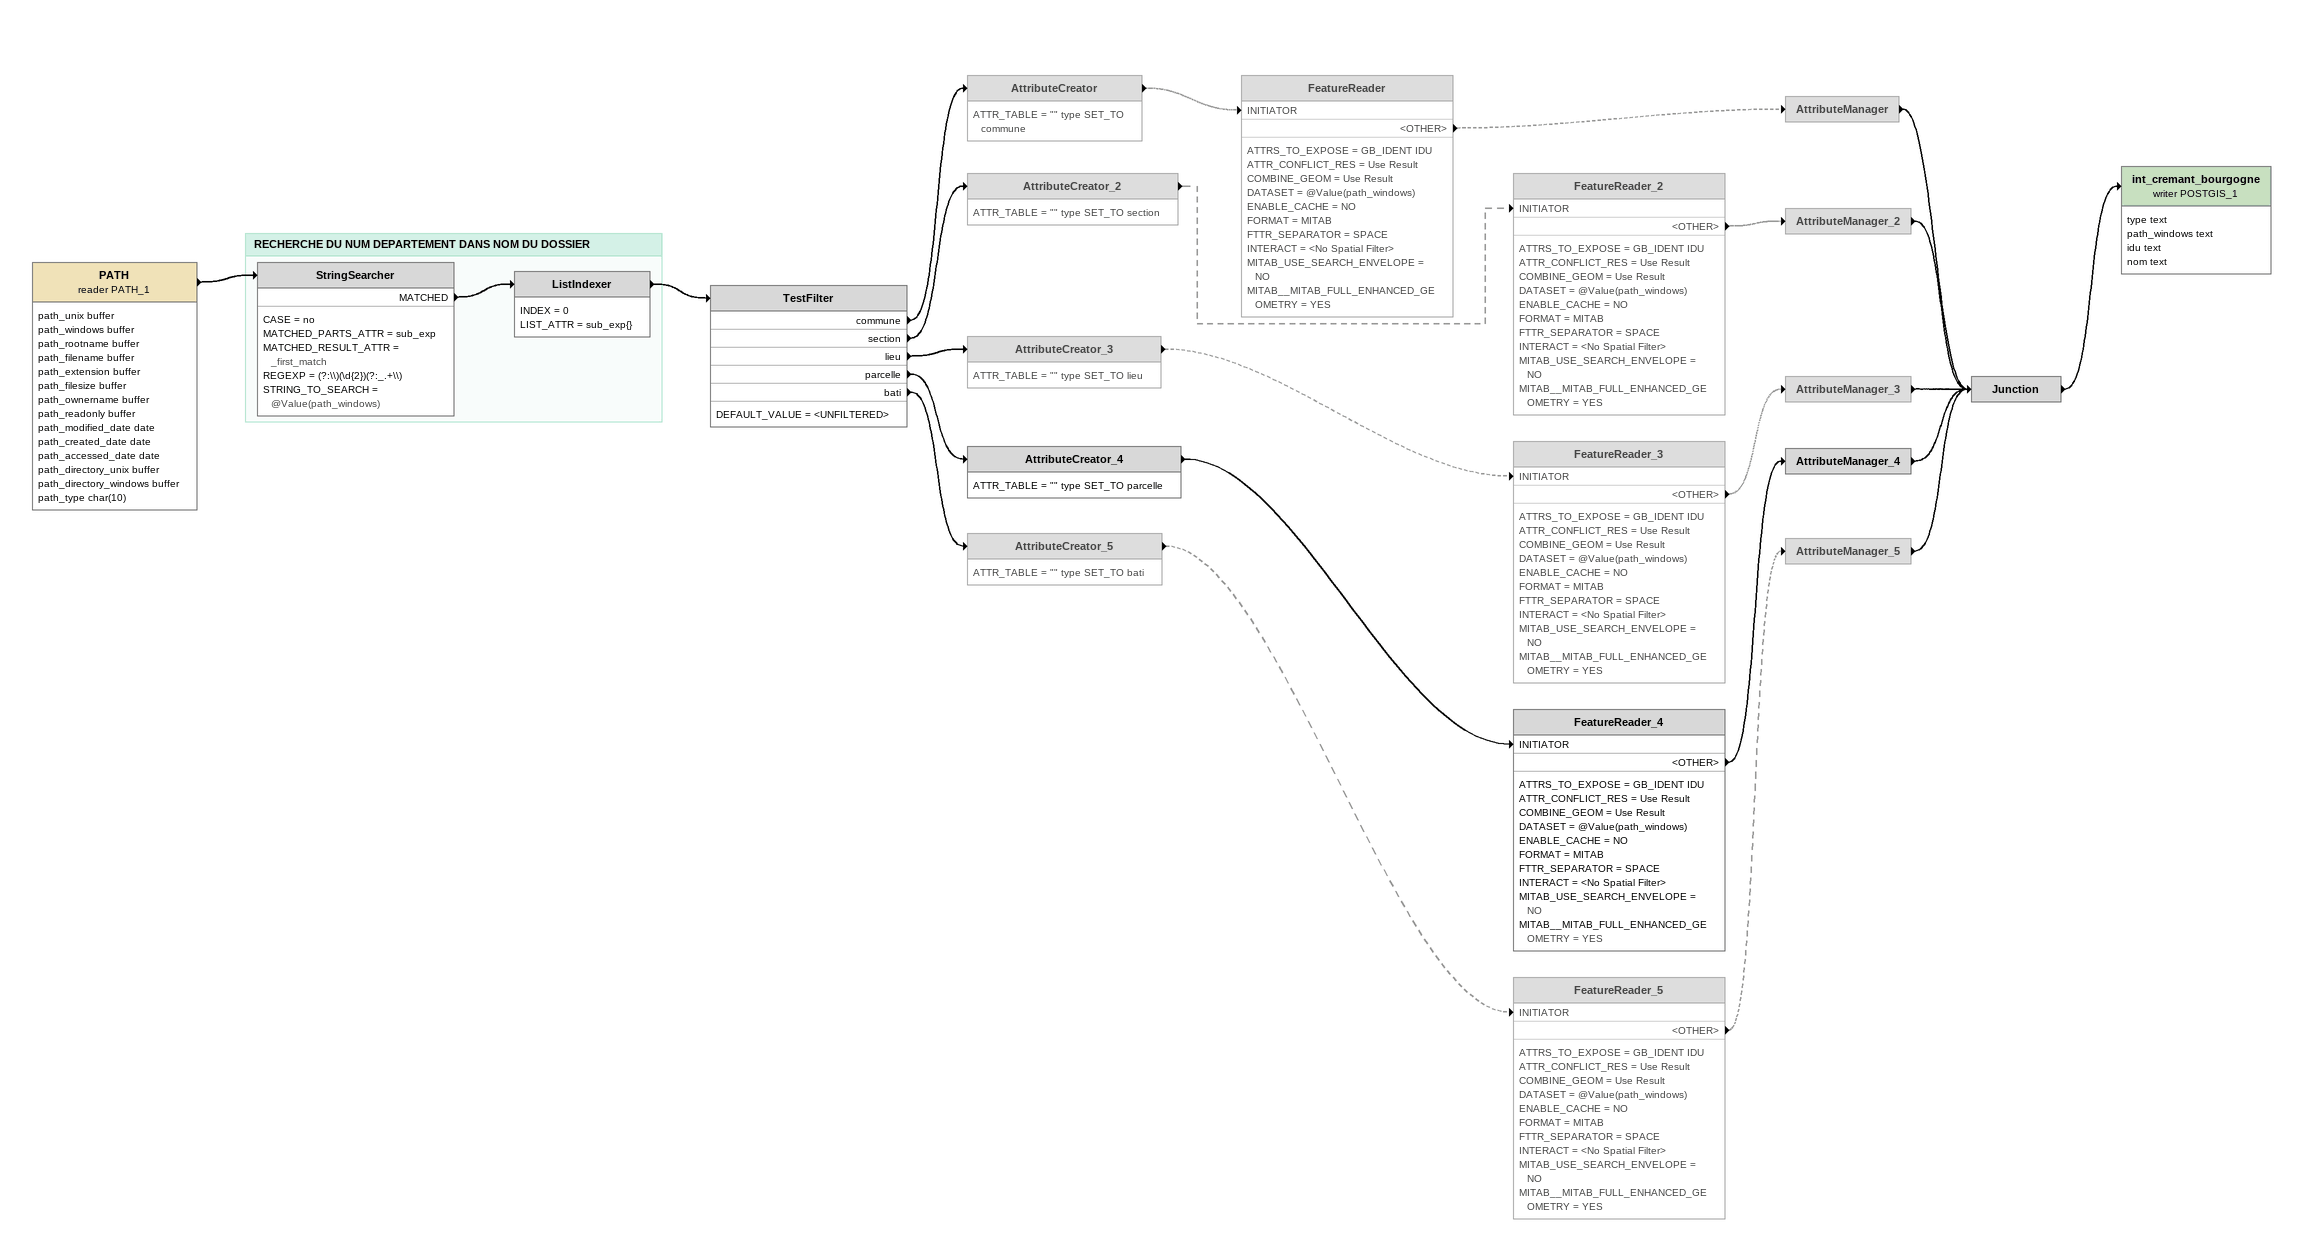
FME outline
PATH (reader PATH_1)
    attributes: path_unix buffer, path_windows buffer, path_rootname buffer, path_filename buffer, path_extension buffer, path_filesize buffer, path_ownername buffer, path_readonly buffer, path_modified_date date, path_created_date date, path_accessed_date date, path_directory_unix buffer, path_directory_windows buffer, path_type char(10)
    -> StringSearcher
TestFilter
    DEFAULT_VALUE = <UNFILTERED>
    commune -> AttributeCreator
    section -> AttributeCreator_2
    lieu -> AttributeCreator_3
    parcelle -> AttributeCreator_4
    bati -> AttributeCreator_5
AttributeCreator [off]
    ATTR_TABLE = "" type SET_TO commune
    -> FeatureReader [INITIATOR] [off]
FeatureReader [off]
    ATTRS_TO_EXPOSE = GB_IDENT IDU
    ATTR_CONFLICT_RES = Use Result
    COMBINE_GEOM = Use Result
    DATASET = @Value(path_windows)
    ENABLE_CACHE = NO
    FORMAT = MITAB
    FTTR_SEPARATOR = SPACE
    INTERACT = <No Spatial Filter>
    MITAB_USE_SEARCH_ENVELOPE = NO
    MITAB__MITAB_FULL_ENHANCED_GEOMETRY = YES
    <OTHER> -> AttributeManager [off]
AttributeManager [off]
    -> Junction
AttributeCreator_2 [off]
    ATTR_TABLE = "" type SET_TO section
    -> FeatureReader_2 [INITIATOR] [off]
FeatureReader_2 [off]
    ATTRS_TO_EXPOSE = GB_IDENT IDU
    ATTR_CONFLICT_RES = Use Result
    COMBINE_GEOM = Use Result
    DATASET = @Value(path_windows)
    ENABLE_CACHE = NO
    FORMAT = MITAB
    FTTR_SEPARATOR = SPACE
    INTERACT = <No Spatial Filter>
    MITAB_USE_SEARCH_ENVELOPE = NO
    MITAB__MITAB_FULL_ENHANCED_GEOMETRY = YES
    <OTHER> -> AttributeManager_2 [off]
AttributeManager_2 [off]
    -> Junction
AttributeCreator_3 [off]
    ATTR_TABLE = "" type SET_TO lieu
    -> FeatureReader_3 [INITIATOR] [off]
FeatureReader_3 [off]
    ATTRS_TO_EXPOSE = GB_IDENT IDU
    ATTR_CONFLICT_RES = Use Result
    COMBINE_GEOM = Use Result
    DATASET = @Value(path_windows)
    ENABLE_CACHE = NO
    FORMAT = MITAB
    FTTR_SEPARATOR = SPACE
    INTERACT = <No Spatial Filter>
    MITAB_USE_SEARCH_ENVELOPE = NO
    MITAB__MITAB_FULL_ENHANCED_GEOMETRY = YES
    <OTHER> -> AttributeManager_3 [off]
AttributeManager_3 [off]
    -> Junction
AttributeCreator_4
    ATTR_TABLE = "" type SET_TO parcelle
    -> FeatureReader_4 [INITIATOR]
FeatureReader_4
    ATTRS_TO_EXPOSE = GB_IDENT IDU
    ATTR_CONFLICT_RES = Use Result
    COMBINE_GEOM = Use Result
    DATASET = @Value(path_windows)
    ENABLE_CACHE = NO
    FORMAT = MITAB
    FTTR_SEPARATOR = SPACE
    INTERACT = <No Spatial Filter>
    MITAB_USE_SEARCH_ENVELOPE = NO
    MITAB__MITAB_FULL_ENHANCED_GEOMETRY = YES
    <OTHER> -> AttributeManager_4
AttributeManager_4
    -> Junction
AttributeCreator_5 [off]
    ATTR_TABLE = "" type SET_TO bati
    -> FeatureReader_5 [INITIATOR] [off]
FeatureReader_5 [off]
    ATTRS_TO_EXPOSE = GB_IDENT IDU
    ATTR_CONFLICT_RES = Use Result
    COMBINE_GEOM = Use Result
    DATASET = @Value(path_windows)
    ENABLE_CACHE = NO
    FORMAT = MITAB
    FTTR_SEPARATOR = SPACE
    INTERACT = <No Spatial Filter>
    MITAB_USE_SEARCH_ENVELOPE = NO
    MITAB__MITAB_FULL_ENHANCED_GEOMETRY = YES
    <OTHER> -> AttributeManager_5 [off]
AttributeManager_5 [off]
    -> Junction
Junction
    -> int_cremant_bourgogne (writer POSTGIS_1)
int_cremant_bourgogne (writer POSTGIS_1)
    attributes: type text, path_windows text, idu text, nom text

Bookmark: RECHERCHE DU NUM DEPARTEMENT DANS NOM DU DOSSIER
StringSearcher
    CASE = no
    MATCHED_PARTS_ATTR = sub_exp
    MATCHED_RESULT_ATTR = _first_match
    REGEXP = (?:\\)(\d{2})(?:_.+\\)
    STRING_TO_SEARCH = @Value(path_windows)
    MATCHED -> ListIndexer
ListIndexer
    INDEX = 0
    LIST_ATTR = sub_exp{}
    -> TestFilter
